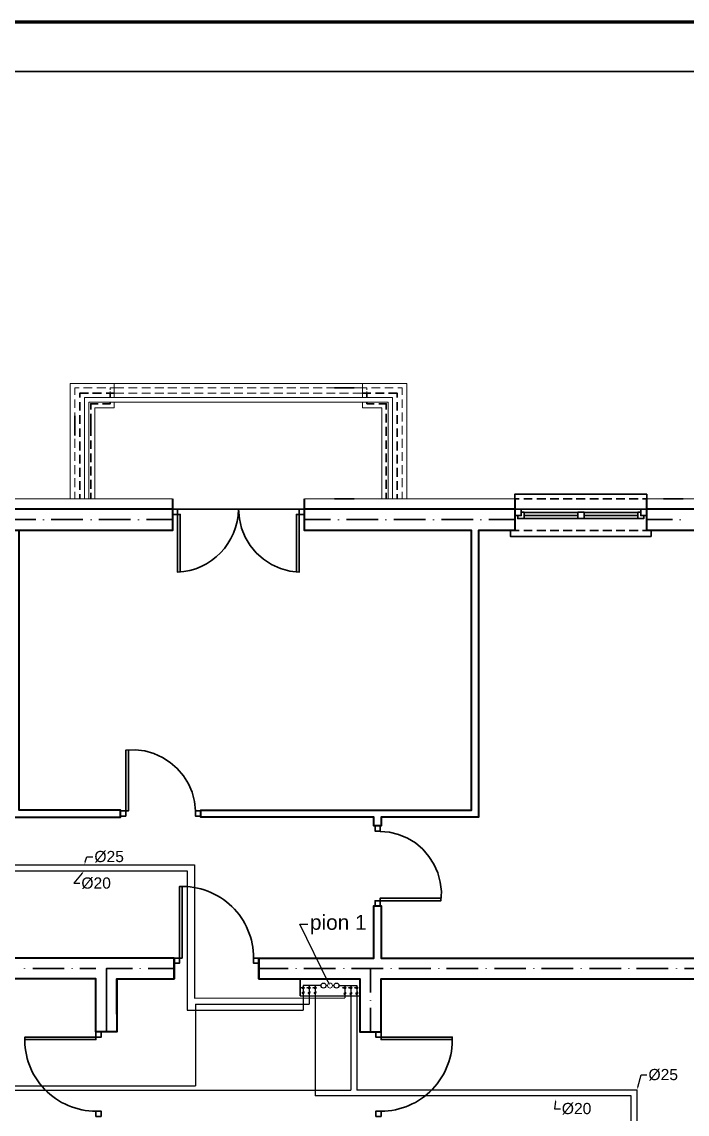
# Model space of a CAD drawing. Header units: millimetres. Extents: x 135 to 13042, y 991 to 8969.
# Drawn here: x 11651 to 12320, y 6784 to 7884 of the extents above; entities that cross this region are included whole.
import ezdxf
from ezdxf import colors
from ezdxf.entities.mleader import LeaderData, LeaderLine
from ezdxf.math import Vec2, Vec3

# ---------------------------------------------------------------- set-up
doc = ezdxf.new("R2010")
doc.units = ezdxf.units.MM
doc.linetypes.add('ACAD_ISO02W100', pattern=[15, 12, -3])
for name, color, linetype, lineweight in [('cyrkulacja', 100, 'ACAD_ISO02W100', 18), ('woda ciepła', 10, 'Continuous', 18), ('woda zimna', 140, 'Continuous', 18)]:
    doc.layers.add(name, color=color, linetype=linetype, lineweight=lineweight)
doc.layers.add('woda ciepła średnice', color=10, linetype='Continuous')
doc.layers.add('woda zimna średnice', color=140, linetype='Continuous')
doc.styles.get("Standard").update_dxf_attribs({"font": 'arial.ttf'})

msp = doc.modelspace()

# ---------------------------------------------------------------- hatches: boundary and pattern name
at = {"layer": 'woda ciepła', "lineweight": 25}
h = msp.add_hatch(color=256, dxfattribs=at)
h.dxf.hatch_style = 1
edge = h.paths.add_edge_path()
edge.add_arc((11933.7, 6911.3), 1, 0, 360)
h = msp.add_hatch(color=256, dxfattribs=at)
h.dxf.hatch_style = 1
edge = h.paths.add_edge_path()
edge.add_arc((11939.7, 6911.3), 1, 0, 360)
h = msp.add_hatch(color=256, dxfattribs=at)
h.dxf.hatch_style = 1
edge = h.paths.add_edge_path()
edge.add_arc((11945.7, 6911.3), 1, 0, 360)
at = {"layer": 'woda zimna', "lineweight": 25}
h = msp.add_hatch(color=256, dxfattribs=at)
h.dxf.hatch_style = 1
edge = h.paths.add_edge_path()
edge.add_arc((11975.7, 6911.3), 1, 0, 360)
h = msp.add_hatch(color=256, dxfattribs=at)
h.dxf.hatch_style = 1
edge = h.paths.add_edge_path()
edge.add_arc((11981.7, 6911.3), 1, 0, 360)
h = msp.add_hatch(color=256, dxfattribs=at)
h.dxf.hatch_style = 1
edge = h.paths.add_edge_path()
edge.add_arc((11987.7, 6911.3), 1, 0, 360)

# ---------------------------------------------------------------- linework, layer by layer
at = {"linetype": 'ByBlock', "lineweight": 70}
msp.add_lwpolyline([(7442.4, 7883.7), (13042.4, 7883.7), (13042.4, 5783.7), (7442.4, 5783.7)], close=True, dxfattribs=at)
at = {"linetype": 'ByBlock', "lineweight": 35}
msp.add_lwpolyline([(7542.4, 7833.7), (7542.4, 5833.7), (12992.4, 5833.7), (12992.4, 7833.7)], close=True, dxfattribs=at)
at = {"lineweight": 9}
for points in [[(11743.6, 7519.8), (11699.3, 7519.8), (11699.3, 7403.6)], [(11708.3, 7515.3), (11703.8, 7515.3), (11703.8, 7508.2)], [(11721.5, 7515.3), (11712.8, 7515.3)], [(11735, 7515.3), (11726, 7515.3)], [(11753.3, 7515.3), (11743.6, 7515.3), (11739.5, 7515.3), (11739.5, 7513.4)], [(11739.5, 7510), (11739.5, 7511.5)], [(11743.6, 7505.5), (11743.6, 7519.8), (12037.9, 7519.8), (12037.9, 7403.6)], [(11766.8, 7515.3), (11757.8, 7515.3)], [(11780, 7515.3), (11771.3, 7515.3)], [(11793.5, 7515.3), (11784.5, 7515.3)], [(11806.6, 7515.3), (11797.6, 7515.3)], [(11819.7, 7515.3), (11811.1, 7515.3)], [(11833.2, 7515.3), (11824.2, 7515.3)], [(11846.3, 7515.3), (11837.7, 7515.3)], [(11859.8, 7515.3), (11850.8, 7515.3)], [(11873, 7515.3), (11864.3, 7515.3)], [(11886.5, 7515.3), (11877.5, 7515.3)], [(11899.6, 7515.3), (11890.6, 7515.3)], [(11913.1, 7515.3), (11904.1, 7515.3)], [(11926.2, 7515.3), (11917.2, 7515.3)], [(11939.3, 7515.3), (11930.7, 7515.3)], [(11952.8, 7515.3), (11943.8, 7515.3)], [(11965.9, 7515.3), (11957.3, 7515.3)], [(11979.4, 7515.3), (11970.4, 7515.3)], [(11997.8, 7513.4), (11997.8, 7515.3), (11993.3, 7515.3), (11983.6, 7515.3)], [(11993.3, 7519.8), (11993.3, 7505.5)], [(11997.8, 7510), (11997.8, 7511.5)], [(12011.3, 7515.3), (12002.3, 7515.3)], [(12024.4, 7515.3), (12015.8, 7515.3)], [(12028.9, 7515.3), (12033.4, 7515.3), (12033.4, 7508.2)], [(11703.8, 7503.7), (11703.8, 7495)], [(11713.6, 7403.6), (11713.6, 7505.5), (12023.7, 7505.5), (12023.7, 7403.6)], [(11718.1, 7403.6), (11718.1, 7501), (12019.2, 7501), (12019.2, 7403.6)], [(11743.6, 7501), (11743.6, 7495), (11724.1, 7495), (11724.1, 7403.6)], [(11743.6, 7510), (11753.3, 7510)], [(11757.8, 7510), (11766.8, 7510)], [(11771.3, 7510), (11780, 7510)], [(11784.5, 7510), (11793.5, 7510)], [(11797.6, 7510), (11806.6, 7510)], [(11811.1, 7510), (11819.7, 7510)], [(11824.2, 7510), (11833.2, 7510)], [(11837.7, 7510), (11846.3, 7510)], [(11850.8, 7510), (11859.8, 7510)], [(11864.3, 7510), (11873, 7510)], [(11877.5, 7510), (11886.5, 7510)], [(11890.6, 7510), (11899.6, 7510)], [(11904.1, 7510), (11913.1, 7510)], [(11917.2, 7510), (11926.2, 7510)], [(11930.7, 7510), (11939.3, 7510)], [(11943.8, 7510), (11952.8, 7510)], [(11957.3, 7510), (11965.9, 7510)], [(11970.4, 7510), (11979.4, 7510)], [(11983.6, 7510), (11993.3, 7510)], [(11993.3, 7501), (11993.3, 7495), (12012.8, 7495), (12012.8, 7403.6)], [(12033.4, 7503.7), (12033.4, 7495)], [(11703.8, 7490.5), (11703.8, 7481.5)], [(12033.4, 7490.5), (12033.4, 7481.5)], [(11703.8, 7477), (11703.8, 7468.4)], [(12033.4, 7477), (12033.4, 7468.4)], [(11703.8, 7463.9), (11703.8, 7454.9)], [(12033.4, 7463.9), (12033.4, 7454.9)], [(11703.8, 7450.4), (11703.8, 7441.8)], [(12033.4, 7450.4), (12033.4, 7441.8)], [(11703.8, 7437.3), (11703.8, 7428.3)], [(12033.4, 7437.3), (12033.4, 7428.3)], [(11703.8, 7424.2), (11703.8, 7415.2)], [(12033.4, 7424.2), (12033.4, 7415.2)], [(11802.1, 7403.6), (11590.6, 7403.6)], [(11703.8, 7410.7), (11703.8, 7403.6)], [(12146.7, 7403.6), (11935.2, 7403.6)], [(12033.4, 7410.7), (12033.4, 7403.6)], [(12535.5, 7260.3), (12535.5, 7270.8), (12368.3, 7270.8), (12368.3, 7403.6), (12279.4, 7403.6)]]:
    msp.add_lwpolyline(points, dxfattribs=at)
at = {"lineweight": 35}
for points in [[(11985.1, 7515.3), (11965.2, 7515.3)], [(11717.7, 7510), (11709.1, 7510), (11709.1, 7505.5)], [(11709.1, 7501), (11709.1, 7492.4)], [(11721.8, 7510), (11730.8, 7510)], [(11739.5, 7501), (11739.5, 7499.2), (11731.6, 7499.2)], [(11735.3, 7510), (11743.6, 7510)], [(11739.5, 7510), (11739.5, 7505.5)], [(11993.3, 7510), (12001.9, 7510)], [(11997.8, 7510), (11997.8, 7505.5)], [(11997.8, 7501), (11997.8, 7499.2), (12005.3, 7499.2)], [(12006.4, 7510), (12015.1, 7510)], [(12019.6, 7510), (12028.2, 7510), (12028.2, 7505.5)], [(12028.2, 7501), (12028.2, 7492.4)], [(11727.5, 7499.2), (11720, 7499.2), (11720, 7493.5)], [(11720, 7489), (11720, 7480.4)], [(12009.8, 7499.2), (12017.3, 7499.2), (12017.3, 7493.5)], [(12017.3, 7489), (12017.3, 7480.4)], [(11703.8, 7487.2), (11703.8, 7467.3)], [(11709.1, 7487.9), (11709.1, 7478.9)], [(11720, 7468), (11720, 7487.9)], [(11720, 7487.2), (11720, 7467.3)], [(12028.2, 7487.9), (12028.2, 7478.9)], [(11709.1, 7474.4), (11709.1, 7465.8)], [(11720, 7475.9), (11720, 7466.9)], [(12017.3, 7475.9), (12017.3, 7466.9)], [(12028.2, 7474.4), (12028.2, 7465.8)], [(11709.1, 7461.3), (11709.1, 7452.3)], [(11720, 7462.4), (11720, 7453.8)], [(12017.3, 7462.4), (12017.3, 7453.8)], [(12028.2, 7461.3), (12028.2, 7452.3)], [(11709.1, 7447.8), (11709.1, 7439.2)], [(11720, 7449.3), (11720, 7440.3)], [(12017.3, 7449.3), (12017.3, 7440.3)], [(12028.2, 7447.8), (12028.2, 7439.2)], [(11709.1, 7434.7), (11709.1, 7425.7)], [(11720, 7436.2), (11720, 7427.2)], [(12017.3, 7436.2), (12017.3, 7427.2)], [(12028.2, 7434.7), (12028.2, 7425.7)], [(11720, 7422.7), (11720, 7413.7)], [(12017.3, 7422.7), (12017.3, 7413.7)], [(11709.1, 7421.5), (11709.1, 7412.6)], [(12028.2, 7421.5), (12028.2, 7412.6)], [(11709.1, 7408.1), (11709.1, 7403.6)], [(11720, 7409.6), (11720, 7403.6)], [(11985.1, 7403.6), (11965.2, 7403.6)], [(12017.3, 7409.6), (12017.3, 7403.6)], [(12028.2, 7408.1), (12028.2, 7403.6)], [(12279.4, 7406.2), (12279.4, 7371.7), (12279.4, 7408.1), (12146.7, 7408.1), (12146.7, 7371.7), (12146.7, 7406.2)], [(12146.7, 7403.6), (12151.2, 7403.6)], [(12155.7, 7403.6), (12164.3, 7403.6)], [(12168.8, 7403.6), (12177.8, 7403.6)], [(12182.3, 7403.6), (12190.9, 7403.6)], [(12195.4, 7403.6), (12204.4, 7403.6)], [(12208.5, 7403.6), (12217.6, 7403.6)], [(12222.1, 7403.6), (12231, 7403.6)], [(12235.2, 7403.6), (12244.2, 7403.6)], [(12248.7, 7403.6), (12257.3, 7403.6)], [(12261.8, 7403.6), (12270.8, 7403.6)], [(12275.3, 7403.6), (12279.4, 7403.6)], [(12316.2, 7403.6), (12296.3, 7403.6)], [(11929.6, 7393.1), (11807.3, 7393.1)], [(12153.1, 7390.1), (12156.1, 7390.1), (12156.1, 7383.7), (12149.7, 7383.7), (12149.7, 7386.7)], [(12273.4, 7393.1), (12153.1, 7393.1)], [(12210, 7389.7), (12156.1, 7389.7)], [(12273.4, 7390.1), (12270.4, 7390.1), (12270.4, 7383.7), (12216.4, 7383.7)], [(12270.4, 7389.7), (12216.4, 7389.7)], [(11664.5, 7382.6), (11632.6, 7382.6)], [(11672.3, 7382.6), (11672.3, 7382.2)], [(11712.1, 7382.6), (11680.2, 7382.6)], [(11720.3, 7382.6), (11720.3, 7382.2)], [(11760.1, 7382.6), (11728.2, 7382.6)], [(11768, 7382.6), (11768, 7382.2)], [(11802.1, 7382.6), (11776.2, 7382.6)], [(11802.1, 7387.8), (11810, 7387.8), (11810, 7329.7)], [(11926.9, 7329.7), (11926.9, 7387.8), (11935.2, 7387.8)], [(11961.1, 7382.6), (11935.2, 7382.6)], [(11969.3, 7382.6), (11969.3, 7382.2)], [(12009.1, 7382.6), (11977.2, 7382.6)], [(12016.9, 7382.6), (12016.9, 7382.2)], [(12056.7, 7382.6), (12024.8, 7382.6)], [(12064.9, 7382.6), (12064.9, 7382.2)], [(12104.7, 7382.6), (12072.8, 7382.6)], [(12112.6, 7382.6), (12112.6, 7382.2)], [(12146.7, 7382.6), (12120.4, 7382.6)], [(12210, 7386.7), (12156.1, 7386.7)], [(12210, 7383.7), (12156.1, 7383.7)], [(12270.4, 7386.7), (12216.4, 7386.7)], [(12270.4, 7383.7), (12276.4, 7383.7), (12276.4, 7386.7)], [(12305.3, 7382.6), (12279.4, 7382.6)], [(12313.2, 7382.6), (12313.2, 7382.2)], [(12067.9, 7371.7), (12087.8, 7371.7)], [(12123.8, 7371.7), (12143.7, 7371.7)], [(12151.2, 7371.7), (12142.2, 7371.7), (12142.2, 7365.7), (12283.9, 7365.7), (12283.9, 7371.7), (12275.3, 7371.7)], [(12164.3, 7371.7), (12155.7, 7371.7)], [(12177.8, 7371.7), (12168.8, 7371.7)], [(12190.9, 7371.7), (12182.3, 7371.7)], [(12204.4, 7371.7), (12195.4, 7371.7)], [(12217.6, 7371.7), (12208.5, 7371.7)], [(12231, 7371.7), (12222.1, 7371.7)], [(12244.2, 7371.7), (12235.2, 7371.7)], [(12257.3, 7371.7), (12248.7, 7371.7)], [(12270.8, 7371.7), (12261.8, 7371.7)], [(12299.3, 7371.7), (12319.2, 7371.7)], [(12279.4, 7365.7), (12146.7, 7365.7)], [(11825.3, 7086.7), (11825.3, 7089.3), (11830.6, 7089.3), (11830.6, 7084.1), (11825.3, 7084.1), (11825.3, 7089.3), (11824.2, 7098.7), (11822, 7108.1), (11818.2, 7116.7), (11813.3, 7124.6), (11807, 7132.1), (11799.8, 7138.1), (11792, 7143.3), (11783.3, 7147.1), (11774.3, 7149.7), (11764.6, 7150.8), (11755.2, 7150.5), (11755.2, 7089.3), (11755.2, 7084.1), (11750, 7084.1)], [(11757.8, 7150.5), (11757.8, 7089.3), (11750, 7089.3)], [(12087.1, 7083), (12067.2, 7083)], [(12067.9, 7083), (12087.8, 7083)], [(12077.7, 7083.3), (12077.7, 7083), (12077.7, 7082.6)], [(12008.7, 7069.1), (12011.3, 7069.1), (12011.3, 7074.3), (12006.1, 7074.3), (12006.1, 7069.1), (12011.3, 7069.1)], [(12011.3, 7068.7), (12020.7, 7068), (12029.7, 7065.7), (12038.7, 7062), (12046.6, 7057.1), (12054.1, 7050.7), (12060.1, 7043.6), (12065.3, 7035.7), (12069.1, 7027.1), (12071.7, 7017.7), (12072.8, 7008.3), (12072.4, 6999), (12011.3, 6999), (12006.1, 6999), (12006.1, 6993.7)], [(11811.8, 7013.2), (11811.8, 6941.2), (11804, 6941.2)], [(12072.4, 7001.6), (12011.3, 7001.6), (12011.3, 6993.7)], [(12087.1, 6941.2), (12067.2, 6941.2)], [(12142.9, 6941.2), (12123.1, 6941.2)], [(12318.1, 6941.2), (12298.5, 6941.2)], [(12299.3, 6941.2), (12319.2, 6941.2)], [(11653.2, 6930.7), (11653.2, 6930.3)], [(11693.3, 6930.7), (11661.5, 6930.7)], [(11701.2, 6930.7), (11701.2, 6930.3)], [(11725.2, 6930.7), (11709.1, 6930.7)], [(11735.7, 6884.6), (11735.7, 6930.7), (11762, 6930.7)], [(11735.7, 6906.7), (11735.7, 6930.7)], [(11769.8, 6930.7), (11769.8, 6930.3)], [(11777.7, 6930.7), (11804, 6930.7)], [(11889.1, 6930.7), (11918.7, 6930.7)], [(11926.6, 6930.7), (11926.6, 6930.3)], [(11934.4, 6930.7), (11966.3, 6930.7)], [(11974.6, 6930.7), (11974.6, 6930.3)], [(11982.4, 6930.7), (12014.3, 6930.7)], [(12001.6, 6906.7), (12001.6, 6930.7)], [(12022.2, 6930.7), (12022.2, 6930.3)], [(12030.1, 6930.7), (12062.3, 6930.7)], [(12070.2, 6930.7), (12070.2, 6930.3)], [(12078.1, 6930.7), (12109.9, 6930.7)], [(12117.8, 6930.7), (12117.8, 6930.3)], [(12126.1, 6930.7), (12157.9, 6930.7)], [(12165.8, 6930.7), (12165.8, 6930.3)], [(12173.7, 6930.7), (12205.5, 6930.7)], [(12213.4, 6930.7), (12213.4, 6930.3)], [(12221.7, 6930.7), (12253.6, 6930.7)], [(12261.4, 6930.7), (12261.4, 6930.3)], [(12269.3, 6930.7), (12301.1, 6930.7)], [(12309.4, 6930.7), (12309.4, 6930.3)], [(12317.3, 6930.7), (12346.9, 6930.7)], [(11769.5, 6920.2), (11789.3, 6920.2)], [(11960.7, 6920.2), (11980.6, 6920.2)], [(12094.6, 6920.2), (12114.1, 6920.2)], [(12133.6, 6920.2), (12153.4, 6920.2)], [(12281.7, 6920.2), (12301.1, 6920.2)], [(12318.1, 6920.2), (12298.5, 6920.2)], [(11735.7, 6898.8), (11735.7, 6898.5)], [(12001.6, 6898.8), (12001.6, 6898.5)], [(12012.1, 6879), (12012.1, 6898.5)], [(11735.7, 6867), (11735.7, 6891)], [(12001.6, 6867), (12001.6, 6891)], [(11653.2, 6859.1), (11725.2, 6859.1), (11725.2, 6867)], [(12083.7, 6859.1), (12012.1, 6859.1), (12012.1, 6867)]]:
    msp.add_lwpolyline(points, dxfattribs=at)
at = {"lineweight": 40}
for points in [[(11804, 6941.2), (11804, 6920.2), (11804, 6941.2), (11400.9, 6941.2), (11400.9, 7371.7), (11457.5, 7371.7), (11457.5, 7403.6)], [(11802.1, 7403.6), (11802.1, 7371.7), (11590.6, 7371.7), (11590.6, 7403.6)], [(12146.7, 7403.6), (12146.7, 7371.7), (12110.3, 7371.7), (12110.3, 7083), (12012.1, 7083), (12012.1, 7074.3), (12004.9, 7074.3), (12004.9, 7083), (11830.6, 7083), (11830.6, 7090.1), (12103.2, 7090.1), (12103.2, 7371.7), (11935.2, 7371.7), (11935.2, 7403.6)], [(11889.1, 6941.2), (11889.1, 6920.2), (11889.1, 6941.2), (12004.9, 6941.2), (12004.9, 6993.7), (12012.1, 6993.7), (12012.1, 6941.2), (12336.4, 6941.2), (12336.4, 7371.7), (12279.4, 7371.7), (12279.4, 7403.6)], [(11802.1, 7393.1), (11590.6, 7393.1)], [(12146.7, 7393.1), (11935.2, 7393.1)], [(12012.1, 6884.6), (12012.1, 6920.2), (12336.4, 6920.2), (12336.4, 6862.5), (12357.4, 6862.5), (12357.4, 6886.5), (12389.3, 6886.5), (12389.3, 6964.5), (12357.4, 6964.5), (12357.4, 7238.9), (12535.5, 7238.9), (12535.5, 7260.3), (12357.4, 7260.3), (12357.4, 7393.1), (12279.4, 7393.1)], [(11640.8, 7371.7), (11640.8, 7083), (11750, 7083), (11750, 7090.1), (11648, 7090.1), (11648, 7371.7)], [(11725.2, 6884.6), (11725.2, 6920.2), (11400.9, 6920.2), (11400.9, 6862.5), (11379.9, 6862.5), (11379.9, 7238.9), (11315.8, 7238.9), (11315.8, 7270.8)], [(11746.2, 6920.2), (11746.2, 6867), (11725.2, 6867), (11725.2, 6920.2)], [(11746.2, 6884.6), (11746.2, 6920.2), (11804, 6920.2)], [(11889.1, 6920.2), (11990.7, 6920.2), (11990.7, 6867), (12012.1, 6867), (12012.1, 6920.2)]]:
    msp.add_lwpolyline(points, dxfattribs=at)
at = {"lineweight": 35}
for points in [[(11802.1, 7393.1), (11807.3, 7393.1), (11807.3, 7387.8), (11807.3, 7329.7, 0.397955), (11868.5, 7393.1), (11869.6, 7383.3), (11871.8, 7373.9), (11875.2, 7364.9), (11880.5, 7356.7), (11886.5, 7349.2), (11893.9, 7342.8), (11901.8, 7337.6), (11910.8, 7333.4), (11920.2, 7330.8), (11929.6, 7329.7), (11929.6, 7387.8), (11929.6, 7393.1), (11935.2, 7393.1)], [(11883.8, 6941.2, 0.427698), (11809.2, 7013.2), (11809.2, 6941.2), (11809.2, 6936), (11804, 6936)], [(11725.2, 6787.1, -0.426099), (11653.6, 6861.7), (11725.2, 6861.7), (11730.5, 6861.7), (11730.5, 6867)], [(12012.1, 6787.1, 0.426047), (12083.7, 6861.7), (12012.1, 6861.7), (12006.8, 6861.7), (12006.8, 6867)]]:
    msp.add_lwpolyline(points, format="xyb", dxfattribs=at)
for points in [[(12146.7, 7393.1), (12146.7, 7386.7), (12153.1, 7386.7), (12153.1, 7393.1)], [(12210, 7390.1), (12210, 7383.7), (12213, 7383.7), (12216.4, 7383.7), (12216.4, 7390.1), (12213, 7390.1)], [(12273.4, 7393.1), (12273.4, 7386.7), (12279.4, 7386.7), (12279.4, 7393.1)], [(12103.2, 7298.9), (12103.2, 7318.8)], [(12110.3, 7319.6), (12110.3, 7300.1)], [(12067.2, 7090.1), (12087.1, 7090.1)], [(12004.9, 6964.1), (12004.9, 6984)], [(12012.1, 6984.7), (12012.1, 6964.8)], [(11889.1, 6936), (11889.1, 6941.2), (11883.8, 6941.2), (11883.8, 6936)], [(11930.7, 6920.2), (11990.7, 6920.2), (11990.7, 6903), (11930.7, 6903.3)], [(11725.2, 6861), (11725.2, 6880.8)], [(11746.2, 6881.6), (11746.2, 6867)], [(11730.5, 6781.9), (11725.2, 6781.9), (11725.2, 6787.1), (11730.5, 6787.1)], [(12006.8, 6781.9), (12012.1, 6781.9), (12012.1, 6787.1), (12006.8, 6787.1)]]:
    msp.add_lwpolyline(points, close=True, dxfattribs=at)
at = {"layer": 'cyrkulacja', "linetype": 'Continuous'}
msp.add_circle((11960.7, 6913.5), 2.52, dxfattribs=at)
at = {"layer": 'woda ciepła', "lineweight": 25}
for p, q in [((11403.5, 7029.1), (11817, 7029.1)), ((11817, 7029.1), (11817, 6888.9)), ((11931.7, 6910.9), (11931.7, 6911.7)), ((11932.7, 6911.3), (11931.7, 6911.3)), ((11933.7, 6913.5), (11933.7, 6888.9)), ((11939.7, 6913.5), (11933.7, 6913.5)), ((11937.7, 6910.9), (11937.7, 6911.7)), ((11938.7, 6911.3), (11937.7, 6911.3)), ((11939.7, 6913.5), (11939.7, 6894.9)), ((11945.7, 6913.5), (11939.7, 6913.5)), ((11943.7, 6910.9), (11943.7, 6911.7)), ((11944.7, 6911.3), (11943.7, 6911.3)), ((11945.7, 6913.5), (11945.7, 6802.4)), ((11951.7, 6913.5), (11945.7, 6913.5)), ((11825.2, 6894.9), (11825.2, 6812.5)), ((11825.2, 6894.9), (11939.7, 6894.9)), ((11817, 6888.9), (11933.7, 6888.9)), ((11498.3, 6812.5), (11825.2, 6812.5)), ((12263.9, 6802.4), (11945.7, 6802.4)), ((12263.9, 6511.2), (12263.9, 6802.4))]:
    msp.add_line(p, q, dxfattribs=at)
for points in [[(11932.7, 6905.1), (11933.7, 6906.3), (11934.7, 6907.4)], [(11934.4, 6906.8), (11934.7, 6907.4), (11934.1, 6907)], [(11938.7, 6905.1), (11939.7, 6906.2), (11940.7, 6907.3)], [(11940.4, 6906.8), (11940.7, 6907.3), (11940.1, 6907)], [(11944.7, 6905.1), (11945.7, 6906.2), (11946.7, 6907.3)], [(11946.4, 6906.7), (11946.7, 6907.3), (11946.1, 6907)]]:
    msp.add_lwpolyline(points, dxfattribs=at)
for centre, radius in [((11933.7, 6911.3), 1), ((11939.7, 6911.3), 1), ((11945.7, 6911.3), 1), ((11954.2, 6913.5), 2.52)]:
    msp.add_circle(centre, radius, dxfattribs=at)
at = {"layer": 'woda ciepła', "linetype": 'Continuous', "lineweight": 25}
for centre in [(11933.7, 6906.3), (11939.7, 6906.2), (11945.7, 6906.2)]:
    msp.add_circle(centre, 0.75, dxfattribs=at)
at = {"layer": 'woda zimna', "lineweight": 25}
for p, q in [((11403.6, 7035.1), (11824.3, 7035.1)), ((11824.3, 7035.1), (11824.3, 6900.9)), ((11969.7, 6913.5), (11975.7, 6913.5)), ((11973.7, 6910.9), (11973.7, 6911.7)), ((11974.7, 6911.3), (11973.7, 6911.3)), ((11975.7, 6913.5), (11975.7, 6901.2)), ((11975.7, 6913.5), (11981.7, 6913.5)), ((11979.7, 6910.9), (11979.7, 6911.7)), ((11980.7, 6911.3), (11979.7, 6911.3)), ((11981.7, 6913.5), (11981.7, 6808.4)), ((11981.7, 6913.5), (11987.7, 6913.5)), ((11985.7, 6910.9), (11985.7, 6911.7)), ((11986.7, 6911.3), (11985.7, 6911.3)), ((11987.7, 6913.5), (11987.7, 6808.4)), ((11824.3, 6900.9), (11975.7, 6901.2)), ((11504.3, 6808.4), (11981.7, 6808.4)), ((12269.8, 6808.4), (11987.7, 6808.4)), ((12269.8, 6517.2), (12269.8, 6808.4))]:
    msp.add_line(p, q, dxfattribs=at)
for points in [[(11974.7, 6904.6), (11975.7, 6905.7), (11976.7, 6906.8)], [(11976.4, 6906.2), (11976.7, 6906.8), (11976.2, 6906.5)], [(11980.7, 6904.6), (11981.7, 6905.7), (11982.7, 6906.8)], [(11982.4, 6906.2), (11982.7, 6906.8), (11982.2, 6906.5)], [(11986.7, 6904.6), (11987.7, 6905.7), (11988.7, 6906.8)], [(11988.4, 6906.2), (11988.7, 6906.8), (11988.2, 6906.5)]]:
    msp.add_lwpolyline(points, dxfattribs=at)
for centre, radius in [((11967.2, 6913.5), 2.52), ((11975.7, 6911.3), 1), ((11981.7, 6911.3), 1), ((11987.7, 6911.3), 1)]:
    msp.add_circle(centre, radius, dxfattribs=at)
at = {"layer": 'woda zimna', "linetype": 'Continuous', "lineweight": 25}
for centre in [(11975.7, 6905.7), (11981.7, 6905.7), (11987.7, 6905.7)]:
    msp.add_circle(centre, 0.75, dxfattribs=at)

# ---------------------------------------------------------------- leaders
at = {"linetype": 'ByBlock', "lineweight": 35}
ml = msp.add_multileader_mtext('Standard', dxfattribs=at)
ml.set_content('pion 1', color=256)
ml.set_leader_properties()
ml.build(insert=Vec2(0, 0))
ctx = ml.context
ctx.base_point, ctx.char_height, ctx.plane_origin = Vec3(11938.5, 6975.2), 15, Vec3(11960.7, 6913.5)
notes = []
notes.append((ctx, [(0, (1, 1, 0), (11930.5, 6975.2), (1, 0), 8, [(0, [(11960.7, 6913.5)], 0, [])])]))
ctx.mtext.insert, ctx.mtext.flow_direction = Vec3(11940.5, 6984.7), 5
at = {"layer": 'woda ciepła średnice', "linetype": 'ByBlock', "lineweight": 35}
ml = msp.add_multileader_mtext('Standard', dxfattribs=at)
ml.set_content('%%C20', color=256)
ml.set_leader_properties()
ml.build(insert=Vec2(0, 0))
ml.multileader.update_dxf_attribs({"arrow_head_size": 3})
ctx = ml.context
ctx.base_point, ctx.char_height, ctx.arrow_head_size, ctx.landing_gap_size, ctx.plane_origin = Vec3(11709, 7016.6), 11.25, 3, 1.5, Vec3(11713.1, 7028.9)
notes.append((ctx, [(0, (1, 1, 0), (11703, 7016.6), (1, 0), 6, [(0, [(11713.1, 7028.9)], 0, [])])]))
ctx.mtext.insert, ctx.mtext.width, ctx.mtext.flow_direction = Vec3(11710.5, 7022.4), 28.181, 5
ml = msp.add_multileader_mtext('Standard', dxfattribs=at)
ml.set_content('%%C20', color=256)
ml.set_leader_properties()
ml.build(insert=Vec2(0, 0))
ml.multileader.update_dxf_attribs({"arrow_head_size": 3})
ctx = ml.context
ctx.base_point, ctx.char_height, ctx.arrow_head_size, ctx.landing_gap_size, ctx.plane_origin = Vec3(12192.5, 6789.5), 11.25, 3, 1.5, Vec3(12187.9, 6799.7)
notes.append((ctx, [(0, (1, 1, 0), (12186.5, 6789.5), (1, 0), 6, [(0, [(12187.9, 6799.7)], 0, [])])]))
ctx.mtext.insert, ctx.mtext.width, ctx.mtext.flow_direction = Vec3(12194, 6795.4), 28.181, 5
at = {"layer": 'woda zimna średnice', "linetype": 'ByBlock', "lineweight": 35}
ml = msp.add_multileader_mtext('Standard', dxfattribs=at)
ml.set_content('%%C25', color=256)
ml.set_leader_properties()
ml.build(insert=Vec2(0, 0))
ml.multileader.update_dxf_attribs({"arrow_head_size": 3})
ctx = ml.context
ctx.base_point, ctx.char_height, ctx.arrow_head_size, ctx.landing_gap_size, ctx.plane_origin = Vec3(11722.1, 7043.3), 11.25, 3, 1.5, Vec3(11713.5, 7035.1)
notes.append((ctx, [(0, (1, 1, 0), (11716.1, 7043.3), (1, 0), 6, [(0, [(11713.5, 7035.1)], 0, [])])]))
ctx.mtext.insert, ctx.mtext.flow_direction = Vec3(11723.6, 7049.1), 5
ml = msp.add_multileader_mtext('Standard', dxfattribs=at)
ml.set_content('%%C25', color=256)
ml.set_leader_properties()
ml.build(insert=Vec2(0, 0))
ml.multileader.update_dxf_attribs({"arrow_head_size": 3})
ctx = ml.context
ctx.base_point, ctx.char_height, ctx.arrow_head_size, ctx.landing_gap_size, ctx.plane_origin = Vec3(12279.7, 6823.8), 11.25, 3, 1.5, Vec3(12269.8, 6808.4)
notes.append((ctx, [(0, (1, 1, 0), (12273.7, 6823.8), (1, 0), 6, [(0, [(12269.8, 6808.4)], 0, [])])]))
ctx.mtext.insert, ctx.mtext.flow_direction = Vec3(12281.2, 6829.6), 5
for ctx, leaders in notes:
    for number, flags, end, landing, length, lines in leaders:
        leader = LeaderData()
        leader.index, (leader.has_last_leader_line, leader.has_dogleg_vector, leader.attachment_direction) = number, flags
        leader.last_leader_point, leader.dogleg_vector, leader.dogleg_length = Vec3(end), Vec3(landing), length
        for number, points, colour, breaks in lines:
            line = LeaderLine()
            line.index, line.vertices, line.color, line.breaks = number, Vec3.list(points), colors.encode_raw_color(colour), breaks
            leader.lines.append(line)
        ctx.leaders.append(leader)

doc.saveas('drawing.dxf')
